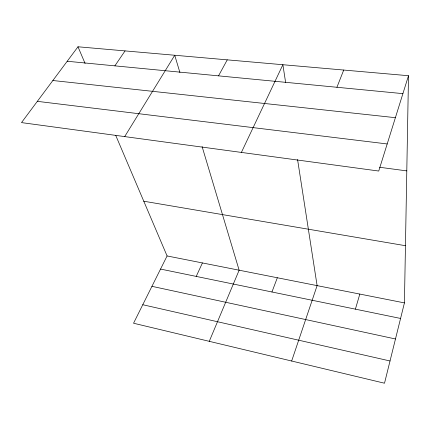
<?xml version="1.0" encoding="UTF-8"?>
<svg xmlns="http://www.w3.org/2000/svg" width="430" height="430" viewBox="0 0 430 430"><rect width="100%" height="100%" fill="white"/><g stroke="black" fill="none" stroke-linecap="round" stroke-linejoin="round"><path stroke-width="0.64" d="M115.761 135.45L167.087 255.952L133.547 323.231L384.511 383.216L404.431 302.897L408.5 75.718L77.991 46.784L21.5 122.604L378.733 171.043L408.5 75.718M355.4 309.154L359.824 294.072M291.658 361.023L317.109 285.627L297.565 159.508M271.943 291.986L277.339 277.758M336.921 87.274L343.721 70.047M209.265 341.329L239.139 270.207L202.1 146.598M196.225 276.415L202.417 262.94M241.386 152.419L282.875 64.72L285.638 82.533M218.526 75.852L227.255 59.851M124.695 136.6L174.73 55.255L179.928 72.595M114.864 65.855L125.049 50.907M67.209 61.259L402.905 93.638M52.863 80.512L395.396 117.68M37.34 101.346L387.193 143.953M379.604 167.265L406.796 170.898M143.776 201.224L405.452 245.707M167.087 255.952L404.431 302.897M160.546 269.072L400.572 318.447M151.946 286.326L395.482 338.98M142.771 304.725L390.026 360.98M77.991 46.784L85.092 63.457"/></g></svg>
